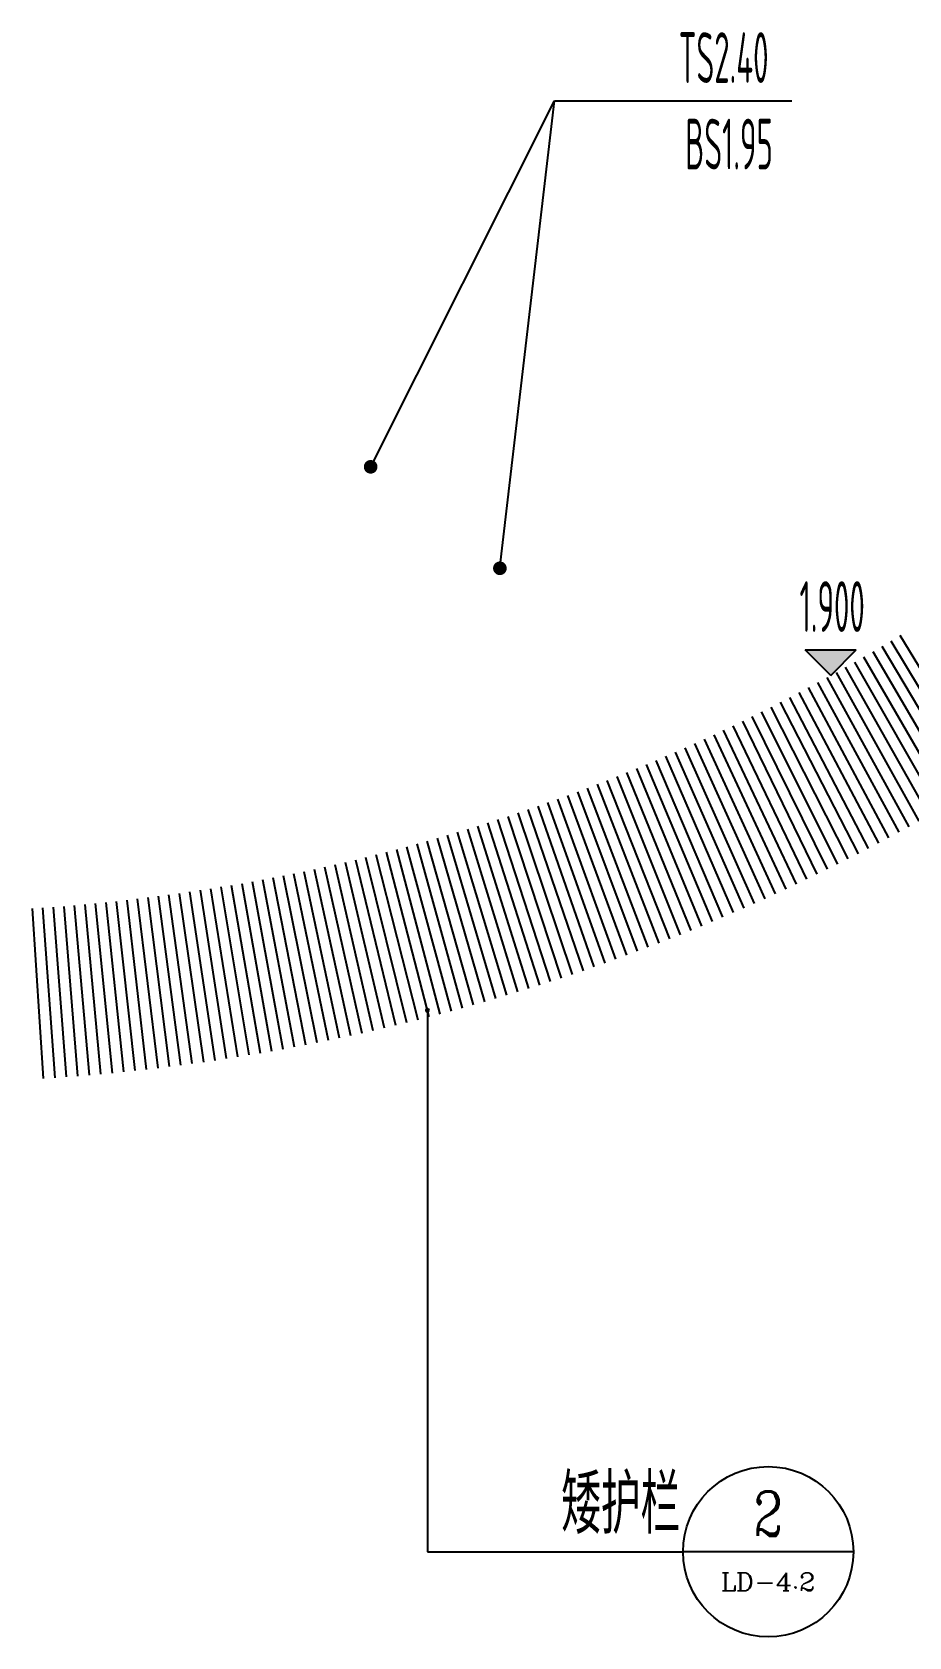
# Model space of a CAD drawing. Extents: x 343752890 to 343964796, y 671960777 to 672058019.
# Drawn here: x 343789395 to 343802264, y 671960777 to 671984332 of the extents above; entities that cross this region are included whole.
import ezdxf
from ezdxf.enums import TextEntityAlignment as Align

# ---------------------------------------------------------------- set-up
doc = ezdxf.new("R2010")
doc.units = 0
doc.header["$LTSCALE"] = 1000
doc.header["$MEASUREMENT"] = 0
for name, color, linetype in [('00-标高', 2, 'Continuous'), ('00-铺装填充', 251, 'Continuous'), ('00-铺装标注', 3, 'Continuous'), ('PUB_TEXT', 7, 'Continuous')]:
    doc.layers.add(name, color=color, linetype=linetype)
doc.styles.add('_TCH_DIM', font='isocp.shx', dxfattribs={"width": 0.7, "bigfont": '0.shx'})
doc.styles.add('_TCH_LABEL', font='COMPLEX', dxfattribs={"bigfont": 'GBCBIG'})

msp = doc.modelspace()

# ---------------------------------------------------------------- hatches: boundary and pattern name
at = {"layer": '00-标高'}
msp.add_hatch(color=256, dxfattribs=at).paths.add_polyline_path([(343801116.8, 671974890.4), (343800741.8, 671975265.4), (343801491.8, 671975265.4)])

# ---------------------------------------------------------------- linework, layer by layer
for p, q in [((343794364.2, 671977951.2), (343797062.9, 671983323.1)), ((343796260.8, 671976462.2), (343797062.9, 671983323.1)), ((343797062.9, 671983323.1), (343800545.4, 671983323.1)), ((343801116.8, 671974890.4), (343800741.8, 671975265.4)), ((343800741.8, 671975265.4), (343801491.8, 671975265.4)), ((343801116.8, 671974890.4), (343801491.8, 671975265.4))]:
    msp.add_line(p, q, dxfattribs=at)
at = {"layer": '00-标高', "const_width": 100}
for points in [[(343794341.7, 671977906.5, 1), (343794386.6, 671977995.8, 1)], [(343796255, 671976412.6, 1), (343796266.6, 671976511.9, 1)]]:
    msp.add_lwpolyline(points, format="xyb", close=True, dxfattribs=at)
at = {"layer": '00-铺装填充'}
for points in [[(343802132.8, 671975478.9), (343803433, 671973343.6)], [(343801733.4, 671975240.7), (343802998, 671973084.2)], [(343801867, 671975319.4), (343803143.5, 671973169.8)], [(343802000.1, 671975398.7), (343803288.5, 671973256.3)], [(343801330.1, 671975009.3), (343802558.7, 671972832)], [(343801465, 671975085.7), (343802705.6, 671972915.2)], [(343801599.4, 671975162.8), (343802852.1, 671972999.3)], [(343800923, 671974784.5), (343802115.3, 671972587.1)], [(343801059.1, 671974858.7), (343802263.6, 671972667.9)], [(343801194.8, 671974933.6), (343802411.4, 671972749.6)], [(343800374.6, 671974495.4), (343801517.9, 671972272.2)], [(343800512.3, 671974566.6), (343801667.9, 671972349.7)], [(343800649.6, 671974638.5), (343801817.5, 671972428)], [(343800786.5, 671974711.1), (343801966.6, 671972507.2)], [(343799959.1, 671974286.6), (343801065.4, 671972044.7)], [(343800098, 671974355.5), (343801216.6, 671972119.7)], [(343800236.5, 671974425.1), (343801367.5, 671972195.5)], [(343799399.8, 671974019), (343800456.2, 671971753.2)], [(343799540.2, 671974084.8), (343800609.1, 671971824.8)], [(343799680.2, 671974151.3), (343800761.6, 671971897.3)], [(343799819.8, 671974218.6), (343800913.7, 671971970.6)], [(343798976.6, 671973826.5), (343799995.2, 671971543.4)], [(343799118, 671973889.9), (343800149.2, 671971612.5)], [(343799259.1, 671973954), (343800302.9, 671971682.4)], [(343798407.4, 671973580.7), (343799375.2, 671971275.6)], [(343798550.2, 671973641), (343799530.7, 671971341.3)], [(343798692.7, 671973702), (343799685.9, 671971407.8)], [(343798834.8, 671973763.8), (343799840.7, 671971475.2)], [(343797832.9, 671973347.6), (343798749.4, 671971021.7)], [(343797977, 671973404.7), (343798906.4, 671971083.9)], [(343798120.8, 671973462.6), (343799063, 671971146.9)], [(343798264.2, 671973521.2), (343799219.3, 671971210.9)], [(343797107.7, 671973074.2), (343797959.5, 671970723.8)], [(343797253.3, 671973127.3), (343798118.2, 671970781.7)], [(343797398.7, 671973181.2), (343798276.5, 671970840.3)], [(343797543.7, 671973235.9), (343798434.4, 671970899.9)], [(343797688.4, 671973291.3), (343798592.1, 671970960.4)], [(343796522.3, 671972870.1), (343797321.9, 671970501.4)], [(343796669.1, 671972919.9), (343797481.7, 671970555.7)], [(343796815.6, 671972970.5), (343797641.3, 671970610.8)], [(343796961.8, 671973022), (343797800.6, 671970666.9)], [(343795784.4, 671972633.1), (343796518.1, 671970243.2)], [(343795932.5, 671972678.9), (343796679.5, 671970293.1)], [(343796080.4, 671972725.4), (343796840.5, 671970343.8)], [(343796228, 671972772.8), (343797001.2, 671970395.4)], [(343796375.3, 671972821), (343797161.7, 671970448)], [(343794890.8, 671972375.9), (343795544.7, 671969962.9)], [(343795040.3, 671972416.7), (343795707.6, 671970007.4)], [(343795189.6, 671972458.3), (343795870.2, 671970052.8)], [(343795338.7, 671972500.8), (343796032.6, 671970099)], [(343795487.5, 671972544.1), (343796194.7, 671970146.2)], [(343795636.1, 671972588.2), (343796356.6, 671970194.3)], [(343793989, 671972148.5), (343794562.5, 671969715.2)], [(343794139.8, 671972184.3), (343794726.8, 671969754.2)], [(343794290.5, 671972221), (343794890.8, 671969794.1)], [(343794440.9, 671972258.5), (343795054.6, 671969835)], [(343794591, 671972296.8), (343795218.2, 671969876.7)], [(343794741, 671972335.9), (343795381.6, 671969919.4)], [(343792775.9, 671971892.1), (343793241.1, 671969435.8)], [(343792928.2, 671971921.2), (343793406.9, 671969467.5)], [(343793080.3, 671971951.2), (343793572.6, 671969500.1)], [(343793232.2, 671971982), (343793738.1, 671969533.7)], [(343793383.9, 671972013.6), (343793903.3, 671969568.1)], [(343793535.5, 671972046.1), (343794068.4, 671969603.5)], [(343793686.9, 671972079.4), (343794233.3, 671969639.8)], [(343793838, 671972113.5), (343794398, 671969677)], [(343791399.2, 671971668.2), (343791741.4, 671969191.7)], [(343791552.7, 671971689.7), (343791908.6, 671969215.1)], [(343791706.1, 671971712), (343792075.7, 671969239.5)], [(343791859.3, 671971735.2), (343792242.6, 671969264.8)], [(343792012.4, 671971759.2), (343792409.4, 671969291)], [(343792165.4, 671971784.1), (343792576.1, 671969318.1)], [(343792318.3, 671971809.9), (343792742.6, 671969346.1)], [(343792471, 671971836.4), (343792908.9, 671969375.1)], [(343792623.5, 671971863.8), (343793075.1, 671969405)], [(343789394.7, 671971466.4), (343789558, 671968971.7)], [(343789549.4, 671971476.8), (343789726.5, 671968983.1)], [(343789704, 671971488), (343789894.9, 671968995.3)], [(343789858.5, 671971500.1), (343790063.2, 671969008.5)], [(343790013, 671971513.1), (343790231.5, 671969022.7)], [(343790167.4, 671971526.9), (343790399.6, 671969037.7)], [(343790321.7, 671971541.6), (343790567.7, 671969053.7)], [(343790475.9, 671971557.1), (343790735.7, 671969070.7)], [(343790630, 671971573.5), (343790903.6, 671969088.5)], [(343790784, 671971590.7), (343791071.4, 671969107.3)], [(343790938, 671971608.8), (343791239.1, 671969127)], [(343791091.8, 671971627.8), (343791406.6, 671969147.7)], [(343791245.6, 671971647.6), (343791574.1, 671969169.2)]]:
    msp.add_lwpolyline(points, dxfattribs=at)
at = {"layer": '00-铺装标注'}
for p, q in [((343795196.5, 671969949.6), (343795196.5, 671962027.2)), ((343795196.5, 671962027.2), (343798949.1, 671962027.2)), ((343801449.1, 671962027.2), (343798949.1, 671962027.2))]:
    msp.add_line(p, q, dxfattribs=at)
msp.add_lwpolyline([(343795221.3, 671969974.4, 1), (343795171.7, 671969974.4, 1)], format="xyb", close=True, dxfattribs=at)
msp.add_circle((343800199.1, 671962027.2), 1250, dxfattribs=at)

# ---------------------------------------------------------------- texts
at = {"layer": 'PUB_TEXT', "style": '_TCH_DIM', "width": 0.494118}
for s, p in [('TS2.40', (343798886.1, 671983585.6)), ('BS1.95', (343798980.2, 671982316.8))]:
    msp.add_text(s, height=743.75, dxfattribs=at).set_placement(p)
at = {"layer": 'PUB_TEXT', "color": 2, "style": '_TCH_DIM'}
for s, height, width, p in [('1.900', 743.75, 0.494118, (343800659, 671975527.9)), ('矮护栏', 875, 0.7, (343797161.3, 671962289.7))]:
    msp.add_text(s, height=height, dxfattribs=dict(at, width=width)).set_placement(p)
at = {"layer": 'PUB_TEXT', "color": 2, "style": '_TCH_LABEL'}
for s, height, p, p2 in [('2', 652.5, (343799981.6, 671962258.6), (343800416.6, 671962258.6)), ('LD-4.2', 260, (343799505.8, 671961455.2), (343800892.5, 671961455.2))]:
    msp.add_text(s, height=height, dxfattribs=at).set_placement(p, p2, align=Align.FIT)

doc.saveas('drawing.dxf')
